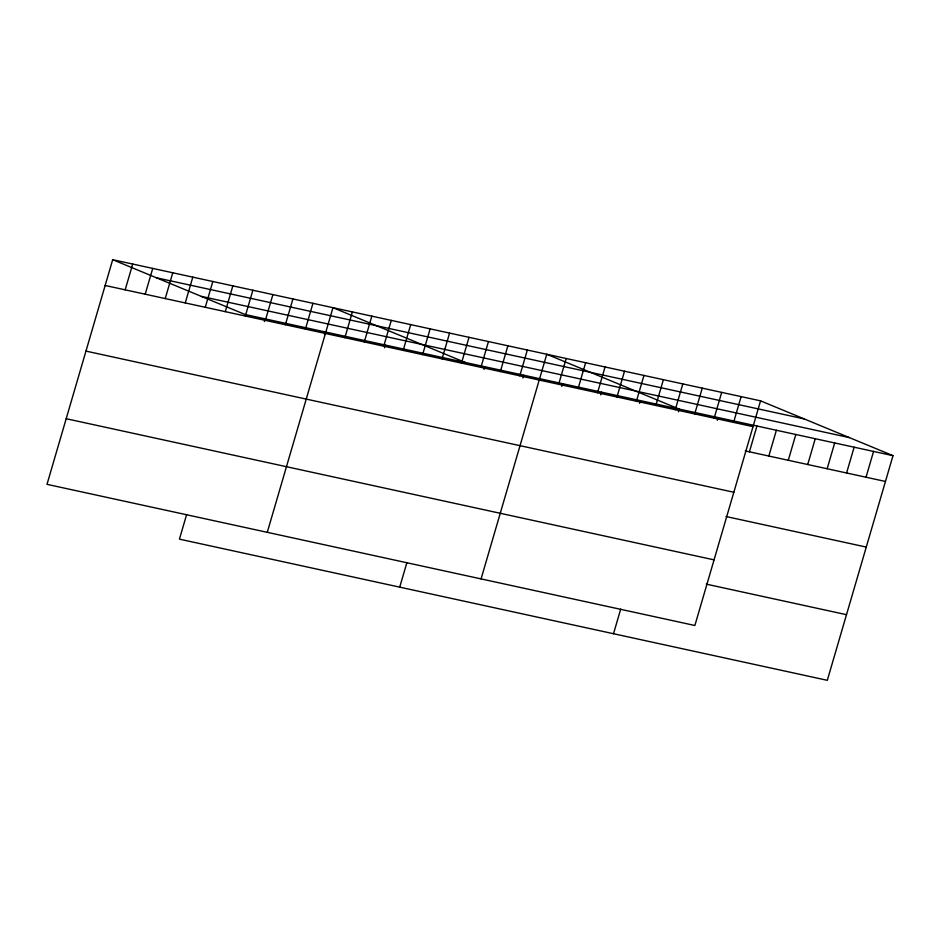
<?xml version="1.0" encoding="UTF-8"?>
<svg xmlns="http://www.w3.org/2000/svg" width="940" height="940" viewBox="0 0 940 940"><rect width="100%" height="100%" fill="white"/><g stroke="black" fill="none" stroke-linecap="round" stroke-linejoin="round"><path stroke-width="1.41" d="M112.694 259.687L47 484.335L694.871 625.488L760.566 400.851L112.694 259.687L245.129 314.512L893 455.665L827.306 680.313L179.434 539.149L186.637 514.544M125.173 289.837L132.716 264.058M145.195 294.197L152.738 268.417M165.229 298.567L172.76 272.776M185.251 302.927L192.794 277.147M205.273 307.286L212.816 281.507M225.295 311.657L232.838 285.866M245.328 316.016L252.86 290.237M264.363 321.586L265.151 318.872M265.35 320.376L272.894 294.596M285.372 324.747L292.916 298.955M305.406 329.106L312.938 303.315M324.441 334.675L325.228 331.961M267.277 532.322L332.96 307.686L465.406 362.511M344.863 337.707L352.406 311.916M364.297 341.937L371.84 316.157M383.731 346.167L391.275 320.387M384.507 347.765L385.306 345.051M403.166 350.409L410.71 324.617M422.601 354.639L430.144 328.859M442.047 358.88L449.579 333.089M461.481 363.11L469.013 337.331M399.712 587.148L406.914 562.543M480.916 367.34L488.459 341.561M484.053 369.455L484.84 366.741M500.35 371.582L507.894 345.791M519.785 375.812L527.328 350.032M522.922 377.927L523.709 375.213M481.069 578.911L546.763 354.262L679.197 409.088L678.41 411.802M558.654 384.284L566.197 358.504M561.791 386.399L562.59 383.685M578.1 388.526L585.632 362.734M597.535 392.755L605.066 366.964M600.66 394.859L601.459 392.145M616.969 396.986L624.513 371.206M636.404 401.227L643.947 375.436M639.541 403.331L640.328 400.616M655.838 405.457L663.382 379.678M675.273 409.699L682.816 383.908M613.514 633.725L620.706 609.12M694.707 413.929L702.25 388.149M714.153 418.159L721.685 392.38M717.279 420.274L718.078 417.56M733.588 422.401L741.12 396.61M749.403 451.811L756.947 426.031M768.838 456.041L776.381 430.262M788.284 460.283L795.816 434.491M807.718 464.513L815.25 438.733M827.153 468.755L834.697 442.963M846.587 472.985L854.131 447.205M866.022 477.214L873.566 451.435M156.393 277.782L804.264 418.935M201.418 296.417L849.29 437.582M105.151 285.478L753.022 426.631M745.244 450.906L885.457 481.456M85.963 351.102L733.834 492.255M726.056 516.53L866.269 547.08M66.188 418.711L714.059 559.864M706.281 584.139L846.505 614.689M760.566 400.851L893 455.665"/></g></svg>
